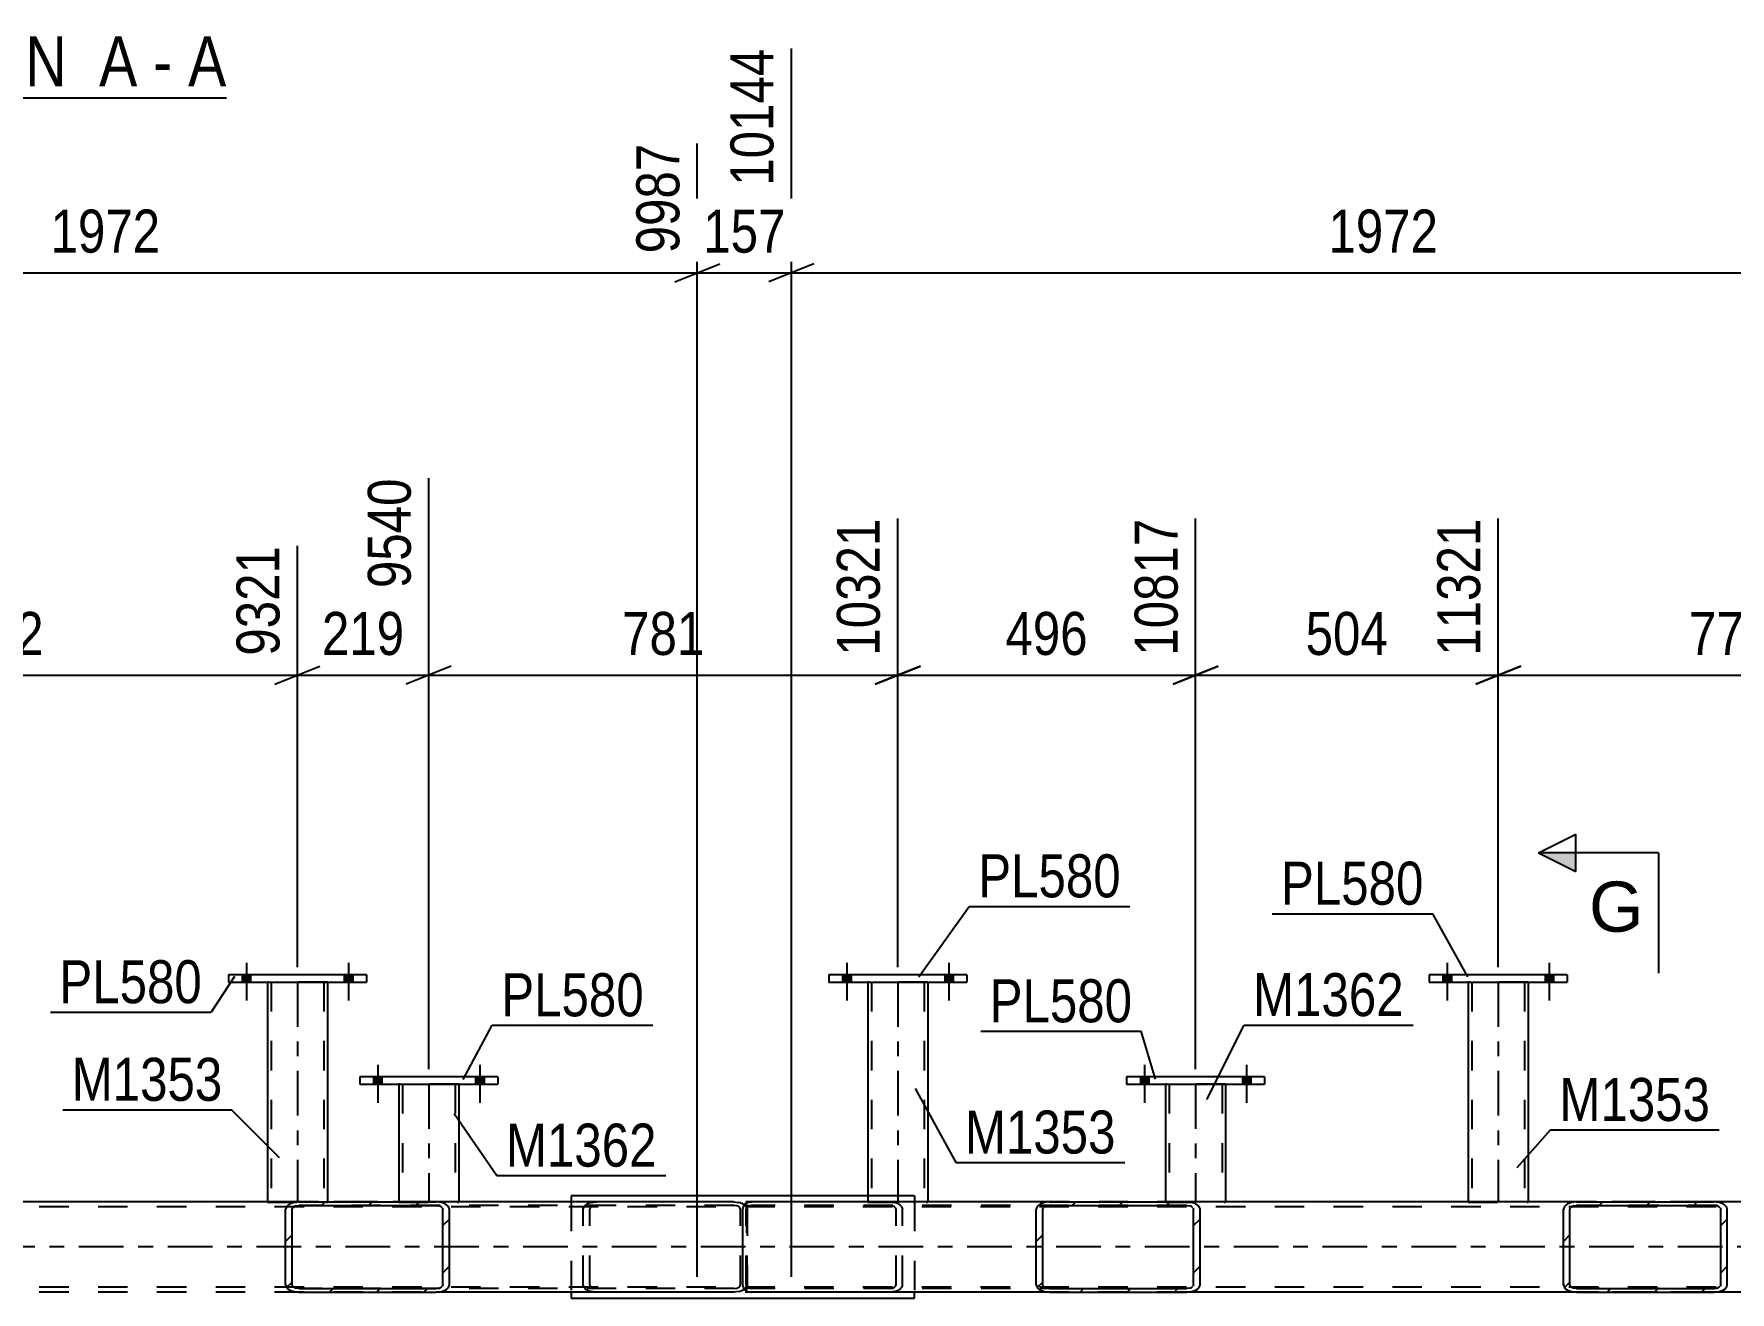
# Model space of a CAD drawing. Header units: millimetres. Extents: x -832 to 357, y -842 to -1.
# Drawn here: x -433.3 to -320.3, y -247.1 to -163.3 of the extents above; entities that cross this region are included whole.
import ezdxf

# ---------------------------------------------------------------- set-up
doc = ezdxf.new("R2010")
doc.units = ezdxf.units.MM
doc.linetypes.add('DXK_LINE_DOT2', pattern=[3.9198, 1.9599, -1.9599])
doc.linetypes.add('DXK_LINE_DOT3', pattern=[5.9187, 2.979, -0.9799, 0.9799, -0.9799])
doc.styles.add('Arial', font='ARIAL.TTF', dxfattribs={"height": 0.2})
doc.styles.add('Arial Narrow', font='ARIALN.TTF', dxfattribs={"height": 0.2})

# ---------------------------------------------------------------- blocks, each defined once
blk = doc.blocks.new('Unknown-570388851-12 - 11607')
at = {"color": 6, "linetype": 'Continuous'}
blk.add_line((-448.14, -167.58), (-420.49, -167.58), dxfattribs=at)
at = {"color": 0, "linetype": 'Continuous'}
for points in [[(-430.03, -166.83), (-430.03, -163.33), (-448.14, -163.33), (-448.14, -166.83)], [(-426.42, -166.83), (-426.42, -163.33), (-428.98, -163.33), (-428.98, -166.83)], [(-424.1, -166.83), (-424.1, -163.33), (-425.37, -163.33), (-425.37, -166.83)], [(-420.49, -166.83), (-420.49, -163.33), (-423.05, -163.33), (-423.05, -166.83)]]:
    blk.add_wipeout(points, dxfattribs=at)
at = {"color": 7, "linetype": 'Continuous', "style": 'Arial Narrow'}
for s, p in [('SECTION ', (-448.14, -166.83)), ('A', (-428.98, -166.83)), ('A', (-423.05, -166.83)), ('-', (-425.37, -166.83))]:
    blk.add_text(s, height=3.34, dxfattribs=at).set_placement(p)
blk = doc.blocks.new('Bolt-570388851-1270 - 1253')
at = {"linetype": 'Continuous'}
for points in [[(-359.04, -232.78), (-359.6, -232.78), (-359.6, -233.26), (-359.04, -233.26)], [(-359.04, -232.78), (-359.6, -232.78), (-359.6, -233.26), (-359.04, -233.26)], [(-352.24, -232.78), (-352.8, -232.78), (-352.8, -233.26), (-352.24, -233.26)], [(-352.24, -232.78), (-352.8, -232.78), (-352.8, -233.26), (-352.24, -233.26)]]:
    blk.add_hatch(color=1, dxfattribs=at).paths.add_polyline_path(points)
at = {"color": 1, "linetype": 'Continuous'}
for p, q in [((-359.6, -232.78), (-359.6, -233.26)), ((-359.6, -232.78), (-359.6, -233.26)), ((-359.32, -231.98), (-359.32, -234.5)), ((-359.32, -231.98), (-359.32, -234.5)), ((-359.04, -232.78), (-359.04, -233.26)), ((-359.04, -232.78), (-359.04, -233.26)), ((-352.8, -232.78), (-352.8, -233.26)), ((-352.8, -232.78), (-352.8, -233.26)), ((-352.52, -231.98), (-352.52, -234.5)), ((-352.52, -231.98), (-352.52, -234.5)), ((-352.24, -232.78), (-352.24, -233.26)), ((-352.24, -232.78), (-352.24, -233.26))]:
    blk.add_line(p, q, dxfattribs=at)
blk = doc.blocks.new('Bolt-570388851-1271 - 1253')
at = {"linetype": 'Continuous'}
for points in [[(-410.13, -232.78), (-410.69, -232.78), (-410.69, -233.26), (-410.13, -233.26)], [(-410.13, -232.78), (-410.69, -232.78), (-410.69, -233.26), (-410.13, -233.26)], [(-403.33, -232.78), (-403.89, -232.78), (-403.89, -233.26), (-403.33, -233.26)], [(-403.33, -232.78), (-403.89, -232.78), (-403.89, -233.26), (-403.33, -233.26)]]:
    blk.add_hatch(color=1, dxfattribs=at).paths.add_polyline_path(points)
at = {"color": 1, "linetype": 'Continuous'}
for p, q in [((-410.69, -232.78), (-410.69, -233.26)), ((-410.69, -232.78), (-410.69, -233.26)), ((-410.41, -231.98), (-410.41, -234.5)), ((-410.41, -231.98), (-410.41, -234.5)), ((-410.13, -232.78), (-410.13, -233.26)), ((-410.13, -232.78), (-410.13, -233.26)), ((-403.89, -232.78), (-403.89, -233.26)), ((-403.89, -232.78), (-403.89, -233.26)), ((-403.61, -231.98), (-403.61, -234.5)), ((-403.61, -231.98), (-403.61, -234.5)), ((-403.33, -232.78), (-403.33, -233.26)), ((-403.33, -232.78), (-403.33, -233.26))]:
    blk.add_line(p, q, dxfattribs=at)
blk = doc.blocks.new('Bolt-570388851-1298 - 1253')
at = {"linetype": 'Continuous'}
for points in [[(-338.88, -225.98), (-339.44, -225.98), (-339.44, -226.46), (-338.88, -226.46)], [(-338.88, -225.98), (-339.44, -225.98), (-339.44, -226.46), (-338.88, -226.46)], [(-332.08, -225.98), (-332.64, -225.98), (-332.64, -226.46), (-332.08, -226.46)], [(-332.08, -225.98), (-332.64, -225.98), (-332.64, -226.46), (-332.08, -226.46)]]:
    blk.add_hatch(color=1, dxfattribs=at).paths.add_polyline_path(points)
at = {"color": 1, "linetype": 'Continuous'}
for p, q in [((-339.44, -225.98), (-339.44, -226.46)), ((-339.44, -225.98), (-339.44, -226.46)), ((-339.16, -225.18), (-339.16, -227.7)), ((-339.16, -225.18), (-339.16, -227.7)), ((-338.88, -225.98), (-338.88, -226.46)), ((-338.88, -225.98), (-338.88, -226.46)), ((-332.64, -225.98), (-332.64, -226.46)), ((-332.64, -225.98), (-332.64, -226.46)), ((-332.36, -225.18), (-332.36, -227.7)), ((-332.36, -225.18), (-332.36, -227.7)), ((-332.08, -225.98), (-332.08, -226.46)), ((-332.08, -225.98), (-332.08, -226.46))]:
    blk.add_line(p, q, dxfattribs=at)
blk = doc.blocks.new('Bolt-570388851-1300 - 1253')
at = {"linetype": 'Continuous'}
for points in [[(-378.88, -225.98), (-379.44, -225.98), (-379.44, -226.46), (-378.88, -226.46)], [(-378.88, -225.98), (-379.44, -225.98), (-379.44, -226.46), (-378.88, -226.46)], [(-372.08, -225.98), (-372.64, -225.98), (-372.64, -226.46), (-372.08, -226.46)], [(-372.08, -225.98), (-372.64, -225.98), (-372.64, -226.46), (-372.08, -226.46)]]:
    blk.add_hatch(color=1, dxfattribs=at).paths.add_polyline_path(points)
at = {"color": 1, "linetype": 'Continuous'}
for p, q in [((-379.44, -225.98), (-379.44, -226.46)), ((-379.44, -225.98), (-379.44, -226.46)), ((-379.16, -225.18), (-379.16, -227.7)), ((-379.16, -225.18), (-379.16, -227.7)), ((-378.88, -225.98), (-378.88, -226.46)), ((-378.88, -225.98), (-378.88, -226.46)), ((-372.64, -225.98), (-372.64, -226.46)), ((-372.64, -225.98), (-372.64, -226.46)), ((-372.36, -225.18), (-372.36, -227.7)), ((-372.36, -225.18), (-372.36, -227.7)), ((-372.08, -225.98), (-372.08, -226.46)), ((-372.08, -225.98), (-372.08, -226.46))]:
    blk.add_line(p, q, dxfattribs=at)
blk = doc.blocks.new('Bolt-570388851-1302 - 1253')
at = {"linetype": 'Continuous'}
for points in [[(-418.88, -225.98), (-419.44, -225.98), (-419.44, -226.46), (-418.88, -226.46)], [(-418.88, -225.98), (-419.44, -225.98), (-419.44, -226.46), (-418.88, -226.46)], [(-412.08, -225.98), (-412.64, -225.98), (-412.64, -226.46), (-412.08, -226.46)], [(-412.08, -225.98), (-412.64, -225.98), (-412.64, -226.46), (-412.08, -226.46)]]:
    blk.add_hatch(color=1, dxfattribs=at).paths.add_polyline_path(points)
at = {"color": 1, "linetype": 'Continuous'}
for p, q in [((-419.44, -225.98), (-419.44, -226.46)), ((-419.44, -225.98), (-419.44, -226.46)), ((-419.16, -225.18), (-419.16, -227.7)), ((-419.16, -225.18), (-419.16, -227.7)), ((-418.88, -225.98), (-418.88, -226.46)), ((-418.88, -225.98), (-418.88, -226.46)), ((-412.64, -225.98), (-412.64, -226.46)), ((-412.64, -225.98), (-412.64, -226.46)), ((-412.36, -225.18), (-412.36, -227.7)), ((-412.36, -225.18), (-412.36, -227.7)), ((-412.08, -225.98), (-412.08, -226.46)), ((-412.08, -225.98), (-412.08, -226.46))]:
    blk.add_line(p, q, dxfattribs=at)
blk = doc.blocks.new('Part-570388851-1350 - 1253')
at = {"color": 7, "linetype": 'DXK_LINE_DOT2'}
for p, q in [((-89.98, -241.42), (-788.59, -241.42)), ((-356.49, -241.1), (-415.68, -241.1)), ((-271.36, -241.1), (-330.54, -241.1)), ((-89.98, -246.78), (-788.59, -246.78)), ((-89.98, -247.1), (-738.06, -247.1)), ((-271.36, -247.1), (-330.54, -247.1))]:
    blk.add_line(p, q, dxfattribs=at)
at = {"color": 2, "linetype": 'Continuous'}
for p, q in [((-415.68, -241.1), (-441.63, -241.1)), ((-330.54, -241.1), (-356.49, -241.1)), ((-330.54, -247.1), (-356.5, -247.1))]:
    blk.add_line(p, q, dxfattribs=at)
at = {"color": 7, "linetype": 'DXK_LINE_DOT3'}
blk.add_line((-89.98, -244.1), (-788.59, -244.1), dxfattribs=at)
blk = doc.blocks.new('Part-570388851-1502 - 1253')
at = {"color": 2, "linetype": 'Continuous'}
for p, q in [((-360.52, -232.78), (-360.52, -233.26)), ((-351.32, -232.78), (-360.52, -232.78)), ((-351.32, -232.78), (-351.32, -233.26)), ((-360.52, -233.26), (-351.32, -233.26))]:
    blk.add_line(p, q, dxfattribs=at)
blk = doc.blocks.new('Part-570388851-1507 - 1253')
at = {"color": 2, "linetype": 'Continuous'}
for p, q in [((-409.01, -233.26), (-409.01, -241.1)), ((-405.01, -233.26), (-405.01, -241.1))]:
    blk.add_line(p, q, dxfattribs=at)
at = {"color": 7, "linetype": 'DXK_LINE_DOT2'}
for p, q in [((-405.01, -233.26), (-409.01, -233.26)), ((-408.77, -233.26), (-408.77, -241.11)), ((-405.25, -233.26), (-405.25, -241.11)), ((-409.01, -241.1), (-409.01, -241.11)), ((-409.01, -241.11), (-405.01, -241.11)), ((-405.01, -241.11), (-405.01, -241.1)), ((-405.01, -241.1), (-405.01, -241.11))]:
    blk.add_line(p, q, dxfattribs=at)
at = {"color": 7, "linetype": 'DXK_LINE_DOT3'}
blk.add_line((-407.01, -233.26), (-407.01, -241.11), dxfattribs=at)
blk = doc.blocks.new('Part-570388851-1512 - 1253')
at = {"color": 2, "linetype": 'Continuous'}
for p, q in [((-411.61, -232.78), (-411.61, -233.26)), ((-402.41, -232.78), (-411.61, -232.78)), ((-402.41, -232.78), (-402.41, -233.26)), ((-411.61, -233.26), (-402.41, -233.26))]:
    blk.add_line(p, q, dxfattribs=at)
blk = doc.blocks.new('Part-570388851-1655 - 1253')
at = {"color": 2, "linetype": 'Continuous'}
for p, q in [((-420.36, -225.98), (-420.36, -226.46)), ((-411.16, -225.98), (-420.36, -225.98)), ((-411.16, -225.98), (-411.16, -226.46)), ((-420.36, -226.46), (-411.16, -226.46))]:
    blk.add_line(p, q, dxfattribs=at)
blk = doc.blocks.new('Part-570388851-1621 - 1253')
at = {"color": 2, "linetype": 'Continuous'}
for p, q in [((-357.92, -233.26), (-357.92, -241.1)), ((-353.92, -233.26), (-353.92, -241.1))]:
    blk.add_line(p, q, dxfattribs=at)
at = {"color": 7, "linetype": 'DXK_LINE_DOT2'}
for p, q in [((-353.92, -233.26), (-357.92, -233.26)), ((-357.68, -233.26), (-357.68, -241.11)), ((-354.16, -233.26), (-354.16, -241.11)), ((-357.92, -241.1), (-357.92, -241.11)), ((-357.92, -241.11), (-353.92, -241.11)), ((-353.92, -241.11), (-353.92, -241.1)), ((-353.92, -241.1), (-353.92, -241.11))]:
    blk.add_line(p, q, dxfattribs=at)
at = {"color": 7, "linetype": 'DXK_LINE_DOT3'}
blk.add_line((-355.92, -233.26), (-355.92, -241.11), dxfattribs=at)
blk = doc.blocks.new('Part-570388851-1650 - 1253')
at = {"color": 2, "linetype": 'Continuous'}
for p, q in [((-417.76, -226.46), (-417.76, -241.1)), ((-413.76, -226.46), (-413.76, -241.1))]:
    blk.add_line(p, q, dxfattribs=at)
at = {"color": 7, "linetype": 'DXK_LINE_DOT2'}
for p, q in [((-413.76, -226.46), (-417.76, -226.46)), ((-417.52, -226.46), (-417.52, -241.11)), ((-414, -226.46), (-414, -241.11)), ((-417.76, -241.1), (-417.76, -241.11)), ((-417.76, -241.11), (-413.76, -241.11)), ((-413.76, -241.11), (-413.76, -241.1)), ((-413.76, -241.1), (-413.76, -241.11))]:
    blk.add_line(p, q, dxfattribs=at)
at = {"color": 7, "linetype": 'DXK_LINE_DOT3'}
blk.add_line((-415.76, -226.46), (-415.76, -241.11), dxfattribs=at)
blk = doc.blocks.new('Part-570388851-1670 - 1253')
at = {"color": 2, "linetype": 'Continuous'}
for p, q in [((-377.76, -226.46), (-377.76, -240.7)), ((-373.76, -226.46), (-373.76, -241.1))]:
    blk.add_line(p, q, dxfattribs=at)
at = {"color": 7, "linetype": 'DXK_LINE_DOT2'}
for p, q in [((-373.76, -226.46), (-377.76, -226.46)), ((-377.52, -226.46), (-377.52, -241.11)), ((-374, -226.46), (-374, -241.11)), ((-377.76, -240.7), (-377.76, -241.11)), ((-377.76, -241.11), (-373.76, -241.11)), ((-373.76, -241.11), (-373.76, -241.1)), ((-373.76, -241.1), (-373.76, -241.11))]:
    blk.add_line(p, q, dxfattribs=at)
at = {"color": 7, "linetype": 'DXK_LINE_DOT3'}
blk.add_line((-375.76, -226.46), (-375.76, -241.11), dxfattribs=at)
blk = doc.blocks.new('Part-570388851-1675 - 1253')
at = {"color": 2, "linetype": 'Continuous'}
for p, q in [((-380.36, -225.98), (-380.36, -226.46)), ((-371.16, -225.98), (-380.36, -225.98)), ((-371.16, -225.98), (-371.16, -226.46)), ((-380.36, -226.46), (-371.16, -226.46))]:
    blk.add_line(p, q, dxfattribs=at)
blk = doc.blocks.new('Part-570388851-1736 - 1253')
at = {"color": 2, "linetype": 'Continuous'}
for p, q in [((-337.76, -226.46), (-337.76, -241.1)), ((-333.76, -226.46), (-333.76, -241.1))]:
    blk.add_line(p, q, dxfattribs=at)
at = {"color": 7, "linetype": 'DXK_LINE_DOT2'}
for p, q in [((-333.76, -226.46), (-337.76, -226.46)), ((-337.52, -226.46), (-337.52, -241.11)), ((-334, -226.46), (-334, -241.11)), ((-337.76, -241.1), (-337.76, -241.11)), ((-337.76, -241.11), (-333.76, -241.11)), ((-333.76, -241.11), (-333.76, -241.1)), ((-333.76, -241.1), (-333.76, -241.11))]:
    blk.add_line(p, q, dxfattribs=at)
at = {"color": 7, "linetype": 'DXK_LINE_DOT3'}
blk.add_line((-335.76, -226.46), (-335.76, -241.11), dxfattribs=at)
blk = doc.blocks.new('Part-570388851-1741 - 1253')
at = {"color": 2, "linetype": 'Continuous'}
for p, q in [((-340.36, -225.98), (-340.36, -226.46)), ((-331.16, -225.98), (-340.36, -225.98)), ((-331.16, -225.98), (-331.16, -226.46)), ((-340.36, -226.46), (-331.16, -226.46))]:
    blk.add_line(p, q, dxfattribs=at)
blk = doc.blocks.new('Part-570388851-1904 - 1253')
at = {"linetype": 'Continuous'}
h = blk.add_hatch(dxfattribs=at)
h.set_pattern_fill('', scale=0.7, style=0, pattern_type=0)
h.set_pattern_definition([(45, (-366.4706, -246.8068), (-1.57154, 1.57154), [])])
h.paths.add_polyline_path([(-366.54, -246.62), (-366.47, -246.81), (-366.28, -246.96), (-366, -247.07), (-365.66, -247.1), (-356.5, -247.1), (-356.16, -247.07), (-355.88, -246.96), (-355.69, -246.81), (-355.62, -246.62), (-355.62, -241.58), (-355.69, -241.4), (-355.88, -241.24), (-356.16, -241.14), (-356.5, -241.1), (-365.66, -241.1), (-366, -241.14), (-366.28, -241.24), (-366.47, -241.4), (-366.54, -241.58)])
h.paths.add_polyline_path([(-366.07, -241.49), (-365.97, -241.41), (-365.83, -241.36), (-365.66, -241.34), (-356.5, -241.34), (-356.33, -241.36), (-356.19, -241.41), (-356.09, -241.49), (-356.06, -241.58), (-356.06, -246.62), (-356.09, -246.71), (-356.19, -246.79), (-356.33, -246.84), (-356.5, -246.86), (-365.66, -246.86), (-365.83, -246.84), (-365.97, -246.79), (-366.07, -246.71), (-366.1, -246.62), (-366.1, -241.58)])
at = {"color": 2, "linetype": 'Continuous'}
for p, q in [((-386.08, -241.58), (-386.05, -241.4)), ((-386.08, -246.62), (-386.08, -241.58)), ((-386.05, -241.4), (-385.96, -241.24)), ((-385.96, -241.24), (-385.82, -241.14)), ((-385.82, -241.14), (-385.49, -241.1)), ((-365.66, -241.1), (-385.49, -241.1)), ((-366.47, -241.4), (-366.54, -241.58)), ((-366.54, -246.62), (-366.54, -241.58)), ((-366.1, -241.58), (-366.07, -241.49)), ((-366.1, -246.62), (-366.1, -241.58)), ((-365.66, -241.1), (-366, -241.14)), ((-365.83, -241.36), (-365.66, -241.34)), ((-365.66, -241.1), (-356.5, -241.1)), ((-365.66, -241.34), (-356.5, -241.34)), ((-356.16, -241.14), (-356.5, -241.1)), ((-356.5, -241.34), (-356.33, -241.36)), ((-356.09, -241.49), (-356.06, -241.58)), ((-356.06, -246.62), (-356.06, -241.58)), ((-355.62, -241.58), (-355.69, -241.4)), ((-355.62, -246.62), (-355.62, -241.58)), ((-386.05, -246.81), (-386.08, -246.62)), ((-385.96, -246.96), (-386.05, -246.81)), ((-385.82, -247.07), (-385.96, -246.96)), ((-385.82, -247.07), (-385.49, -247.1)), ((-365.66, -247.1), (-385.49, -247.1)), ((-366.54, -246.62), (-366.47, -246.81)), ((-366.07, -246.71), (-366.1, -246.62)), ((-366, -247.07), (-365.66, -247.1)), ((-365.66, -246.86), (-365.83, -246.84)), ((-365.66, -246.86), (-356.5, -246.86)), ((-365.66, -247.1), (-356.5, -247.1)), ((-356.33, -246.84), (-356.5, -246.86)), ((-356.5, -247.1), (-356.16, -247.07)), ((-356.06, -246.62), (-356.09, -246.71)), ((-355.69, -246.81), (-355.62, -246.62))]:
    blk.add_line(p, q, dxfattribs=at)
at = {"color": 7, "linetype": 'DXK_LINE_DOT2'}
for p, q in [((-385.85, -241.49), (-385.87, -241.58)), ((-385.87, -246.62), (-385.87, -241.58)), ((-385.79, -241.41), (-385.85, -241.49)), ((-385.82, -247.07), (-385.82, -241.14)), ((-385.65, -241.36), (-385.79, -241.41)), ((-385.79, -241.41), (-385.79, -246.79)), ((-385.49, -241.34), (-385.65, -241.36)), ((-356.5, -241.34), (-385.49, -241.34)), ((-376.32, -241.1), (-375.98, -241.14)), ((-376.15, -241.36), (-376.32, -241.34)), ((-375.88, -241.58), (-375.91, -241.49)), ((-375.88, -246.62), (-375.88, -241.58)), ((-375.51, -241.4), (-375.44, -241.58)), ((-375.44, -246.62), (-375.44, -241.58)), ((-356.5, -241.1), (-365.66, -241.1)), ((-385.87, -246.62), (-385.85, -246.71)), ((-385.85, -246.71), (-385.79, -246.79)), ((-385.79, -246.79), (-385.65, -246.84)), ((-385.65, -246.84), (-385.49, -246.86)), ((-356.5, -246.86), (-385.49, -246.86)), ((-376.32, -246.86), (-376.15, -246.84)), ((-375.98, -247.07), (-376.32, -247.1)), ((-375.91, -246.71), (-375.88, -246.62)), ((-375.44, -246.62), (-375.51, -246.81)), ((-356.5, -247.1), (-365.66, -247.1))]:
    blk.add_line(p, q, dxfattribs=at)
for centre, radius, start, end in [((-376.22, -241.76), 0.408, 41.9269, 80.4778), ((-376.12, -241.95), 0.817, 41.9269, 80.4778), ((-376.22, -246.44), 0.408, 279.5223, 318.0732), ((-376.12, -246.26), 0.817, 279.5223, 318.0732)]:
    blk.add_arc(centre, radius, start, end, dxfattribs=at)
at = {"color": 2, "linetype": 'Continuous'}
for centre, radius, start, end in [((-365.86, -241.95), 0.817, 99.5223, 138.0732), ((-365.76, -241.76), 0.408, 99.5223, 138.0732), ((-356.4, -241.76), 0.408, 41.9269, 80.4778), ((-356.3, -241.95), 0.817, 41.9269, 80.4778), ((-365.86, -246.26), 0.817, 221.9269, 260.4778), ((-365.76, -246.44), 0.408, 221.9269, 260.4778), ((-356.4, -246.44), 0.408, 279.5223, 318.0732), ((-356.3, -246.26), 0.817, 279.5223, 318.0732)]:
    blk.add_arc(centre, radius, start, end, dxfattribs=at)
blk = doc.blocks.new('Part-570388851-1916 - 1253')
at = {"color": 2, "linetype": 'Continuous'}
for p, q in [((-397.53, -240.7), (-397.53, -241.1)), ((-374.64, -240.7), (-397.53, -240.7)), ((-374.64, -240.7), (-374.64, -241.1)), ((-397.53, -247.1), (-397.53, -247.5)), ((-374.64, -247.5), (-374.64, -247.1)), ((-397.53, -247.5), (-374.64, -247.5))]:
    blk.add_line(p, q, dxfattribs=at)
at = {"color": 7, "linetype": 'DXK_LINE_DOT2'}
for p, q in [((-397.53, -241.1), (-397.53, -247.1)), ((-374.64, -241.1), (-374.64, -247.1))]:
    blk.add_line(p, q, dxfattribs=at)
blk = doc.blocks.new('Part-570388851-2077 - 1253')
at = {"linetype": 'Continuous'}
h = blk.add_hatch(dxfattribs=at)
h.set_pattern_fill('', scale=0.7, style=0, pattern_type=0)
h.set_pattern_definition([(45, (-331.3465, -246.8067), (-1.57154, 1.57154), [])])
h.paths.add_polyline_path([(-331.41, -246.62), (-331.35, -246.81), (-331.16, -246.96), (-330.87, -247.07), (-330.54, -247.1), (-321.37, -247.1), (-321.04, -247.07), (-320.75, -246.96), (-320.56, -246.81), (-320.5, -246.62), (-320.5, -241.58), (-320.56, -241.4), (-320.75, -241.24), (-321.04, -241.14), (-321.37, -241.1), (-330.54, -241.1), (-330.87, -241.14), (-331.16, -241.24), (-331.35, -241.4), (-331.41, -241.58)])
h.paths.add_polyline_path([(-330.94, -241.49), (-330.85, -241.41), (-330.71, -241.36), (-330.54, -241.34), (-321.37, -241.34), (-321.2, -241.36), (-321.06, -241.41), (-320.97, -241.49), (-320.93, -241.58), (-320.93, -246.62), (-320.97, -246.71), (-321.06, -246.79), (-321.2, -246.84), (-321.37, -246.86), (-330.54, -246.86), (-330.71, -246.84), (-330.85, -246.79), (-330.94, -246.71), (-330.98, -246.62), (-330.98, -241.58)])
at = {"color": 2, "linetype": 'Continuous'}
for p, q in [((-331.35, -241.4), (-331.41, -241.58)), ((-331.41, -246.62), (-331.41, -241.58)), ((-330.98, -241.58), (-330.94, -241.49)), ((-330.98, -246.62), (-330.98, -241.58)), ((-330.54, -241.1), (-330.87, -241.14)), ((-330.71, -241.36), (-330.54, -241.34)), ((-330.54, -241.1), (-321.37, -241.1)), ((-330.54, -241.34), (-321.37, -241.34)), ((-301.55, -241.1), (-321.37, -241.1)), ((-321.04, -241.14), (-321.37, -241.1)), ((-321.37, -241.34), (-321.2, -241.36)), ((-320.97, -241.49), (-320.93, -241.58)), ((-320.93, -246.62), (-320.93, -241.58)), ((-320.5, -241.58), (-320.56, -241.4)), ((-320.5, -246.62), (-320.5, -241.58)), ((-301.55, -241.1), (-301.22, -241.14)), ((-331.41, -246.62), (-331.35, -246.81)), ((-330.94, -246.71), (-330.98, -246.62)), ((-330.87, -247.07), (-330.54, -247.1)), ((-330.54, -246.86), (-330.71, -246.84)), ((-330.54, -246.86), (-321.37, -246.86)), ((-330.54, -247.1), (-321.37, -247.1)), ((-321.2, -246.84), (-321.37, -246.86)), ((-321.37, -247.1), (-321.04, -247.07)), ((-301.55, -247.1), (-321.37, -247.1)), ((-320.93, -246.62), (-320.97, -246.71)), ((-320.56, -246.81), (-320.5, -246.62)), ((-301.22, -247.07), (-301.55, -247.1))]:
    blk.add_line(p, q, dxfattribs=at)
at = {"color": 7, "linetype": 'DXK_LINE_DOT2'}
for p, q in [((-321.37, -241.1), (-330.54, -241.1)), ((-301.55, -241.34), (-330.54, -241.34)), ((-311.59, -241.58), (-311.53, -241.4)), ((-311.59, -246.62), (-311.59, -241.58)), ((-311.12, -241.49), (-311.16, -241.58)), ((-311.16, -246.62), (-311.16, -241.58)), ((-311.05, -241.14), (-310.72, -241.1)), ((-310.72, -241.34), (-310.89, -241.36)), ((-301.38, -241.36), (-301.55, -241.34)), ((-301.11, -241.58), (-301.15, -241.49)), ((-301.11, -246.62), (-301.11, -241.58)), ((-300.74, -241.4), (-300.68, -241.58)), ((-300.68, -246.62), (-300.68, -241.58)), ((-301.55, -246.86), (-330.54, -246.86)), ((-330.54, -247.1), (-321.37, -247.1)), ((-311.53, -246.81), (-311.59, -246.62)), ((-311.16, -246.62), (-311.12, -246.71)), ((-310.72, -247.1), (-311.05, -247.07)), ((-310.89, -246.84), (-310.72, -246.86)), ((-301.55, -246.86), (-301.38, -246.84)), ((-301.15, -246.71), (-301.11, -246.62)), ((-300.68, -246.62), (-300.74, -246.81))]:
    blk.add_line(p, q, dxfattribs=at)
at = {"color": 2, "linetype": 'Continuous'}
for centre, radius, start, end in [((-330.74, -241.95), 0.817, 99.5223, 138.0732), ((-330.64, -241.76), 0.408, 99.5223, 138.0732), ((-321.27, -241.76), 0.408, 41.9269, 80.4778), ((-321.17, -241.95), 0.817, 41.9269, 80.4778), ((-301.35, -241.95), 0.817, 52.5176, 80.4778), ((-330.74, -246.26), 0.817, 221.9269, 260.4778), ((-330.64, -246.44), 0.408, 221.9269, 260.4778), ((-321.27, -246.44), 0.408, 279.5223, 318.0732), ((-321.17, -246.26), 0.817, 279.5223, 318.0732), ((-301.35, -246.26), 0.817, 279.5223, 307.4772)]:
    blk.add_arc(centre, radius, start, end, dxfattribs=at)
at = {"color": 7, "linetype": 'DXK_LINE_DOT2'}
for centre, radius, start, end in [((-310.92, -241.95), 0.817, 99.5223, 138.0732), ((-310.82, -241.76), 0.408, 99.5223, 138.0732), ((-301.45, -241.76), 0.408, 41.9269, 80.4778), ((-301.35, -241.95), 0.817, 41.9269, 52.5176), ((-310.92, -246.26), 0.817, 221.9269, 260.4778), ((-310.82, -246.44), 0.408, 221.9269, 260.4778), ((-301.45, -246.44), 0.408, 279.5223, 318.0732), ((-301.35, -246.26), 0.817, 307.4772, 318.0732)]:
    blk.add_arc(centre, radius, start, end, dxfattribs=at)
blk = doc.blocks.new('Part-570388851-2079 - 1253')
at = {"linetype": 'Continuous'}
h = blk.add_hatch(dxfattribs=at)
h.set_pattern_fill('', scale=0.7, style=0, pattern_type=0)
h.set_pattern_definition([(45, (-416.4808, -246.8068), (-1.57154, 1.57154), [])])
h.paths.add_polyline_path([(-416.55, -246.62), (-416.48, -246.81), (-416.29, -246.96), (-416.01, -247.07), (-415.67, -247.1), (-406.51, -247.1), (-406.17, -247.07), (-405.89, -246.96), (-405.7, -246.81), (-405.63, -246.62), (-405.63, -241.58), (-405.7, -241.4), (-405.89, -241.24), (-406.17, -241.14), (-406.51, -241.1), (-415.67, -241.1), (-416.01, -241.14), (-416.29, -241.24), (-416.48, -241.4), (-416.55, -241.58)])
h.paths.add_polyline_path([(-416.08, -241.49), (-415.98, -241.41), (-415.84, -241.36), (-415.67, -241.34), (-406.51, -241.34), (-406.34, -241.36), (-406.2, -241.41), (-406.1, -241.49), (-406.07, -241.58), (-406.07, -246.62), (-406.1, -246.71), (-406.2, -246.79), (-406.34, -246.84), (-406.51, -246.86), (-415.67, -246.86), (-415.84, -246.84), (-415.98, -246.79), (-416.08, -246.71), (-416.11, -246.62), (-416.11, -241.58)])
at = {"color": 2, "linetype": 'Continuous'}
for p, q in [((-416.48, -241.4), (-416.55, -241.58)), ((-416.55, -246.62), (-416.55, -241.58)), ((-416.11, -241.58), (-416.08, -241.49)), ((-416.11, -246.62), (-416.11, -241.58)), ((-415.67, -241.1), (-416.01, -241.14)), ((-415.84, -241.36), (-415.67, -241.34)), ((-415.67, -241.1), (-406.51, -241.1)), ((-415.67, -241.34), (-406.51, -241.34)), ((-386.68, -241.1), (-406.51, -241.1)), ((-406.17, -241.14), (-406.51, -241.1)), ((-406.51, -241.34), (-406.34, -241.36)), ((-406.1, -241.49), (-406.07, -241.58)), ((-406.07, -246.62), (-406.07, -241.58)), ((-405.63, -241.58), (-405.7, -241.4)), ((-405.63, -246.62), (-405.63, -241.58)), ((-386.68, -241.1), (-386.35, -241.14)), ((-416.55, -246.62), (-416.48, -246.81)), ((-416.08, -246.71), (-416.11, -246.62)), ((-416.01, -247.07), (-415.67, -247.1)), ((-415.67, -246.86), (-415.84, -246.84)), ((-415.67, -246.86), (-406.51, -246.86)), ((-415.67, -247.1), (-406.51, -247.1)), ((-406.34, -246.84), (-406.51, -246.86)), ((-406.51, -247.1), (-406.17, -247.07)), ((-386.68, -247.1), (-406.51, -247.1)), ((-406.07, -246.62), (-406.1, -246.71)), ((-405.7, -246.81), (-405.63, -246.62)), ((-386.35, -247.07), (-386.68, -247.1))]:
    blk.add_line(p, q, dxfattribs=at)
at = {"color": 7, "linetype": 'DXK_LINE_DOT2'}
for p, q in [((-406.51, -241.1), (-415.67, -241.1)), ((-386.68, -241.34), (-415.67, -241.34)), ((-396.73, -241.58), (-396.66, -241.4)), ((-396.73, -246.62), (-396.73, -241.58)), ((-396.26, -241.49), (-396.29, -241.58)), ((-396.29, -246.62), (-396.29, -241.58)), ((-396.19, -241.14), (-395.85, -241.1)), ((-395.85, -241.34), (-396.02, -241.36)), ((-386.52, -241.36), (-386.68, -241.34)), ((-386.25, -241.58), (-386.28, -241.49)), ((-386.25, -246.62), (-386.25, -241.58)), ((-385.88, -241.4), (-385.81, -241.58)), ((-385.81, -246.62), (-385.81, -241.58)), ((-386.68, -246.86), (-415.67, -246.86)), ((-415.67, -247.1), (-406.51, -247.1)), ((-396.66, -246.81), (-396.73, -246.62)), ((-396.29, -246.62), (-396.26, -246.71)), ((-395.85, -247.1), (-396.19, -247.07)), ((-396.02, -246.84), (-395.85, -246.86)), ((-386.68, -246.86), (-386.52, -246.84)), ((-386.28, -246.71), (-386.25, -246.62)), ((-385.81, -246.62), (-385.88, -246.81))]:
    blk.add_line(p, q, dxfattribs=at)
at = {"color": 2, "linetype": 'Continuous'}
for centre, radius, start, end in [((-415.87, -241.95), 0.817, 99.5223, 138.0732), ((-415.77, -241.76), 0.408, 99.5223, 138.0732), ((-406.41, -241.76), 0.408, 41.9269, 80.4778), ((-406.31, -241.95), 0.817, 41.9269, 80.4778), ((-386.49, -241.95), 0.817, 52.5176, 80.4778), ((-415.87, -246.26), 0.817, 221.9269, 260.4778), ((-415.77, -246.44), 0.408, 221.9269, 260.4778), ((-406.41, -246.44), 0.408, 279.5223, 318.0732), ((-406.31, -246.26), 0.817, 279.5223, 318.0732), ((-386.49, -246.26), 0.817, 279.5223, 307.4772)]:
    blk.add_arc(centre, radius, start, end, dxfattribs=at)
at = {"color": 7, "linetype": 'DXK_LINE_DOT2'}
for centre, radius, start, end in [((-396.05, -241.95), 0.817, 99.5223, 138.0732), ((-395.95, -241.76), 0.408, 99.5223, 138.0732), ((-386.58, -241.76), 0.408, 41.9269, 80.4778), ((-386.49, -241.95), 0.817, 41.9269, 52.5176), ((-396.05, -246.26), 0.817, 221.9269, 260.4778), ((-395.95, -246.44), 0.408, 221.9269, 260.4778), ((-386.58, -246.44), 0.408, 279.5223, 318.0732), ((-386.49, -246.26), 0.817, 307.4772, 318.0732)]:
    blk.add_arc(centre, radius, start, end, dxfattribs=at)
blk = doc.blocks.new('StraightDimension-570388851-15644 - 1253')
at = {"color": 7, "linetype": 'Continuous'}
for p, q in [((-407.01, -232.26), (-407.01, -192.92)), ((-415.76, -225.46), (-415.76, -197.42)), ((-417.26, -206.63), (-414.26, -205.43)), ((-405.51, -205.43), (-408.51, -206.63)), ((-415.76, -206.03), (-407.01, -206.03))]:
    blk.add_line(p, q, dxfattribs=at)
at = {"color": 0}
blk.add_wipeout([(-408.04, -205.28), (-408.04, -201.08), (-414.73, -201.08), (-414.73, -205.28)], dxfattribs=at)
at = {"color": 3, "style": 'Arial Narrow'}
blk.add_text('219', height=2.863, dxfattribs=at).set_placement((-414.13, -204.68))
at = {"color": 0, "linetype": 'Continuous'}
blk.add_wipeout([(-407.61, -192.32), (-411.81, -192.32), (-411.81, -200.83), (-407.61, -200.83)], dxfattribs=at)
at = {"color": 3, "linetype": 'Continuous', "style": 'Arial Narrow'}
blk.add_text('9540', height=2.863, rotation=90.0002, dxfattribs=at).set_placement((-408.21, -200.23))
blk = doc.blocks.new('StraightDimension-570388851-15643 - 1253')
at = {"color": 7, "linetype": 'Continuous'}
for p, q in [((-407.01, -232.26), (-407.01, -192.92)), ((-375.76, -225.46), (-375.76, -195.59)), ((-405.51, -205.43), (-408.51, -206.63)), ((-377.26, -206.63), (-374.26, -205.43)), ((-407.01, -206.03), (-375.76, -206.03))]:
    blk.add_line(p, q, dxfattribs=at)
at = {"color": 0}
blk.add_wipeout([(-388.04, -205.28), (-388.04, -201.08), (-394.73, -201.08), (-394.73, -205.28)], dxfattribs=at)
at = {"color": 3, "style": 'Arial Narrow'}
blk.add_text('781', height=2.863, dxfattribs=at).set_placement((-394.13, -204.68))
at = {"color": 0, "linetype": 'Continuous'}
blk.add_wipeout([(-376.36, -194.99), (-380.56, -194.99), (-380.56, -205.33), (-376.36, -205.33)], dxfattribs=at)
at = {"color": 3, "linetype": 'Continuous', "style": 'Arial Narrow'}
blk.add_text('10321', height=2.863, rotation=90.0002, dxfattribs=at).set_placement((-376.96, -204.73))
blk = doc.blocks.new('StraightDimension-570388851-2574 - 1253')
at = {"color": 7, "linetype": 'Continuous'}
for p, q in [((-382.85, -246.1), (-382.85, -164.3)), ((-303.98, -246.1), (-303.98, -168.8)), ((-381.35, -178.64), (-384.35, -179.84)), ((-382.85, -179.24), (-303.98, -179.24)), ((-305.48, -179.84), (-302.48, -178.64))]:
    blk.add_line(p, q, dxfattribs=at)
at = {"color": 0}
blk.add_wipeout([(-339.16, -178.49), (-339.16, -174.29), (-347.67, -174.29), (-347.67, -178.49)], dxfattribs=at)
at = {"color": 3, "style": 'Arial Narrow'}
blk.add_text('1972', height=2.863, dxfattribs=at).set_placement((-347.07, -177.89))
at = {"color": 0, "linetype": 'Continuous'}
blk.add_wipeout([(-304.58, -168.2), (-308.78, -168.2), (-308.78, -178.54), (-304.58, -178.54)], dxfattribs=at)
at = {"color": 3, "linetype": 'Continuous', "style": 'Arial Narrow'}
blk.add_text('12115', height=2.863, rotation=90.0002, dxfattribs=at).set_placement((-305.18, -177.94))
blk = doc.blocks.new('StraightDimension-570388851-15640 - 1253')
at = {"color": 7, "linetype": 'Continuous'}
for p, q in [((-335.76, -225.46), (-335.76, -195.59)), ((-304.84, -232.26), (-304.84, -195.59)), ((-334.26, -205.43), (-337.26, -206.63)), ((-306.34, -206.63), (-303.34, -205.43)), ((-335.76, -206.03), (-304.84, -206.03))]:
    blk.add_line(p, q, dxfattribs=at)
at = {"color": 0}
blk.add_wipeout([(-316.96, -205.28), (-316.96, -201.08), (-323.65, -201.08), (-323.65, -205.28)], dxfattribs=at)
at = {"color": 3, "style": 'Arial Narrow'}
blk.add_text('773', height=2.863, dxfattribs=at).set_placement((-323.05, -204.68))
at = {"color": 0, "linetype": 'Continuous'}
blk.add_wipeout([(-305.44, -194.99), (-309.64, -194.99), (-309.64, -205.33), (-305.44, -205.33)], dxfattribs=at)
at = {"color": 3, "linetype": 'Continuous', "style": 'Arial Narrow'}
blk.add_text('12094', height=2.863, rotation=90.0002, dxfattribs=at).set_placement((-306.04, -204.73))
blk = doc.blocks.new('StraightDimension-570388851-2528 - 1253')
at = {"color": 7, "linetype": 'Continuous'}
for p, q in [((-467.98, -246.1), (-467.98, -166.13)), ((-389.12, -246.1), (-389.12, -170.63)), ((-466.48, -178.64), (-469.48, -179.84)), ((-467.98, -179.24), (-389.12, -179.24)), ((-390.62, -179.84), (-387.62, -178.64))]:
    blk.add_line(p, q, dxfattribs=at)
at = {"color": 0}
blk.add_wipeout([(-424.29, -178.49), (-424.29, -174.29), (-432.81, -174.29), (-432.81, -178.49)], dxfattribs=at)
at = {"color": 3, "style": 'Arial Narrow'}
blk.add_text('1972', height=2.863, dxfattribs=at).set_placement((-432.21, -177.89))
at = {"color": 0, "linetype": 'Continuous'}
blk.add_wipeout([(-389.72, -170.03), (-393.92, -170.03), (-393.92, -178.54), (-389.72, -178.54)], dxfattribs=at)
at = {"color": 3, "linetype": 'Continuous', "style": 'Arial Narrow'}
blk.add_text('9987', height=2.863, rotation=90.0002, dxfattribs=at).set_placement((-390.32, -177.94))
blk = doc.blocks.new('StraightDimension-570388851-2551 - 1253')
at = {"color": 7, "linetype": 'Continuous'}
for p, q in [((-382.85, -246.1), (-382.85, -164.3)), ((-389.12, -246.1), (-389.12, -170.63)), ((-390.62, -179.84), (-387.62, -178.64)), ((-389.12, -179.24), (-382.85, -179.24)), ((-381.35, -178.64), (-384.35, -179.84))]:
    blk.add_line(p, q, dxfattribs=at)
at = {"color": 0}
blk.add_wipeout([(-382.64, -178.49), (-382.64, -174.29), (-389.32, -174.29), (-389.32, -178.49)], dxfattribs=at)
at = {"color": 3, "style": 'Arial Narrow'}
blk.add_text('157', height=2.863, dxfattribs=at).set_placement((-388.72, -177.89))
at = {"color": 0, "linetype": 'Continuous'}
blk.add_wipeout([(-383.45, -163.7), (-387.65, -163.7), (-387.65, -174.04), (-383.45, -174.04)], dxfattribs=at)
at = {"color": 3, "linetype": 'Continuous', "style": 'Arial Narrow'}
blk.add_text('10144', height=2.863, rotation=90.0002, dxfattribs=at).set_placement((-384.05, -173.44))
blk = doc.blocks.new('StraightDimension-570388851-15641 - 1253')
at = {"color": 7, "linetype": 'Continuous'}
for p, q in [((-355.92, -232.26), (-355.92, -195.59)), ((-335.76, -225.46), (-335.76, -195.59)), ((-354.42, -205.43), (-357.42, -206.63)), ((-337.26, -206.63), (-334.26, -205.43)), ((-355.92, -206.03), (-335.76, -206.03))]:
    blk.add_line(p, q, dxfattribs=at)
at = {"color": 0}
blk.add_wipeout([(-342.5, -205.28), (-342.5, -201.08), (-349.19, -201.08), (-349.19, -205.28)], dxfattribs=at)
at = {"color": 3, "style": 'Arial Narrow'}
blk.add_text('504', height=2.863, dxfattribs=at).set_placement((-348.59, -204.68))
at = {"color": 0, "linetype": 'Continuous'}
blk.add_wipeout([(-336.36, -194.99), (-340.56, -194.99), (-340.56, -205.33), (-336.36, -205.33)], dxfattribs=at)
at = {"color": 3, "linetype": 'Continuous', "style": 'Arial Narrow'}
blk.add_text('11321', height=2.863, rotation=90.0002, dxfattribs=at).set_placement((-336.96, -204.73))
blk = doc.blocks.new('StraightDimension-570388851-15642 - 1253')
at = {"color": 7, "linetype": 'Continuous'}
for p, q in [((-375.76, -225.46), (-375.76, -195.59)), ((-355.92, -232.26), (-355.92, -195.59)), ((-374.26, -205.43), (-377.26, -206.63)), ((-357.42, -206.63), (-354.42, -205.43)), ((-375.76, -206.03), (-355.92, -206.03))]:
    blk.add_line(p, q, dxfattribs=at)
at = {"color": 0}
blk.add_wipeout([(-362.5, -205.28), (-362.5, -201.08), (-369.19, -201.08), (-369.19, -205.28)], dxfattribs=at)
at = {"color": 3, "style": 'Arial Narrow'}
blk.add_text('496', height=2.863, dxfattribs=at).set_placement((-368.59, -204.68))
at = {"color": 0, "linetype": 'Continuous'}
blk.add_wipeout([(-356.52, -194.99), (-360.72, -194.99), (-360.72, -205.33), (-356.52, -205.33)], dxfattribs=at)
at = {"color": 3, "linetype": 'Continuous', "style": 'Arial Narrow'}
blk.add_text('10817', height=2.863, rotation=90.0002, dxfattribs=at).set_placement((-357.12, -204.73))
blk = doc.blocks.new('StraightDimension-570388851-15645 - 1253')
at = {"color": 7, "linetype": 'Continuous'}
for p, q in [((-455.05, -224.74), (-455.05, -184.22)), ((-415.76, -225.46), (-415.76, -197.42)), ((-453.55, -205.43), (-456.55, -206.63)), ((-417.26, -206.63), (-414.26, -205.43)), ((-455.05, -206.03), (-415.76, -206.03))]:
    blk.add_line(p, q, dxfattribs=at)
at = {"color": 0}
blk.add_wipeout([(-432.06, -205.28), (-432.06, -201.08), (-438.75, -201.08), (-438.75, -205.28)], dxfattribs=at)
at = {"color": 3, "style": 'Arial Narrow'}
blk.add_text('982', height=2.863, dxfattribs=at).set_placement((-438.15, -204.68))
at = {"color": 0, "linetype": 'Continuous'}
blk.add_wipeout([(-416.36, -196.82), (-420.56, -196.82), (-420.56, -205.33), (-416.36, -205.33)], dxfattribs=at)
at = {"color": 3, "linetype": 'Continuous', "style": 'Arial Narrow'}
blk.add_text('9321', height=2.863, rotation=90.0002, dxfattribs=at).set_placement((-416.96, -204.73))
blk = doc.blocks.new('SectionMark-570388851-3708 - 1253')
at = {"linetype": 'Continuous'}
blk.add_hatch(color=6, dxfattribs=at).paths.add_polyline_path([(-330.58, -217.86), (-330.58, -219.11), (-333.08, -217.86)])
at = {"color": 6, "linetype": 'Continuous'}
for p, q in [((-333.08, -217.86), (-330.58, -216.61)), ((-330.58, -219.11), (-330.58, -216.61)), ((-325.08, -217.86), (-333.08, -217.86)), ((-333.08, -217.86), (-330.58, -219.11)), ((-325.08, -217.86), (-325.08, -225.86))]:
    blk.add_line(p, q, dxfattribs=at)
at = {"color": 0, "linetype": 'Continuous'}
blk.add_wipeout([(-326.08, -223.11), (-326.08, -219.61), (-329.71, -219.61), (-329.71, -223.11)], dxfattribs=at)
at = {"color": 3, "linetype": 'Continuous', "style": 'Arial'}
blk.add_text('G', height=3.34, dxfattribs=at).set_placement((-329.71, -223.11))
blk = doc.blocks.new('Mark-570388851-1666 - 1253')
at = {"color": 30, "linetype": 'Continuous'}
for p, q in [((-374.6, -233.54), (-371.89, -238.48)), ((-371.89, -238.48), (-360.64, -238.48))]:
    blk.add_line(p, q, dxfattribs=at)
at = {"color": 0}
blk.add_wipeout([(-361.24, -237.88), (-361.24, -234.88), (-371.29, -234.88), (-371.29, -237.88)], dxfattribs=at)
blk.add_wipeout([(-361.24, -237.88), (-361.24, -234.88), (-371.29, -234.88), (-371.29, -237.88)], dxfattribs=at)
at = {"color": 3, "style": 'Arial Narrow'}
blk.add_text('M1353', height=2.863, dxfattribs=at).set_placement((-371.29, -237.88))
blk = doc.blocks.new('Mark-570388851-1732 - 1253')
at = {"color": 30, "linetype": 'Continuous'}
for p, q in [((-334.5, -238.81), (-332.28, -236.31)), ((-332.28, -236.31), (-321.03, -236.31))]:
    blk.add_line(p, q, dxfattribs=at)
at = {"color": 0}
blk.add_wipeout([(-321.63, -235.71), (-321.63, -232.71), (-331.68, -232.71), (-331.68, -235.71)], dxfattribs=at)
blk.add_wipeout([(-321.63, -235.71), (-321.63, -232.71), (-331.68, -232.71), (-331.68, -235.71)], dxfattribs=at)
at = {"color": 3, "style": 'Arial Narrow'}
blk.add_text('M1353', height=2.863, dxfattribs=at).set_placement((-331.68, -235.71))
blk = doc.blocks.new('Mark-570388851-1498 - 1253')
at = {"color": 30, "linetype": 'Continuous'}
for p in [(-370.24, -229.74), (-358.59, -232.92)]:
    blk.add_line(p, (-359.54, -229.74), dxfattribs=at)
at = {"color": 0}
blk.add_wipeout([(-360.14, -229.14), (-360.14, -226.14), (-369.64, -226.14), (-369.64, -229.14)], dxfattribs=at)
blk.add_wipeout([(-360.14, -229.14), (-360.14, -226.14), (-369.64, -226.14), (-369.64, -229.14)], dxfattribs=at)
at = {"color": 3, "style": 'Arial Narrow'}
blk.add_text('PL580', height=2.863, dxfattribs=at).set_placement((-369.64, -229.14))
blk = doc.blocks.new('Mark-570388851-1503 - 1253')
at = {"color": 30, "linetype": 'Continuous'}
for p, q in [((-405.33, -235.21), (-402.47, -239.35)), ((-402.47, -239.35), (-391.22, -239.35))]:
    blk.add_line(p, q, dxfattribs=at)
at = {"color": 0}
blk.add_wipeout([(-391.82, -238.75), (-391.82, -235.75), (-401.87, -235.75), (-401.87, -238.75)], dxfattribs=at)
blk.add_wipeout([(-391.82, -238.75), (-391.82, -235.75), (-401.87, -235.75), (-401.87, -238.75)], dxfattribs=at)
at = {"color": 3, "style": 'Arial Narrow'}
blk.add_text('M1362', height=2.863, dxfattribs=at).set_placement((-401.87, -238.75))
blk = doc.blocks.new('Mark-570388851-1508 - 1253')
at = {"color": 30, "linetype": 'Continuous'}
for p, q in [((-404.73, -232.95), (-402.78, -229.34)), ((-402.78, -229.34), (-392.08, -229.34))]:
    blk.add_line(p, q, dxfattribs=at)
at = {"color": 0}
blk.add_wipeout([(-392.68, -228.74), (-392.68, -225.74), (-402.18, -225.74), (-402.18, -228.74)], dxfattribs=at)
blk.add_wipeout([(-392.68, -228.74), (-392.68, -225.74), (-402.18, -225.74), (-402.18, -228.74)], dxfattribs=at)
at = {"color": 3, "style": 'Arial Narrow'}
blk.add_text('PL580', height=2.863, dxfattribs=at).set_placement((-402.18, -228.74))
blk = doc.blocks.new('Mark-570388851-1617 - 1253')
at = {"color": 30, "linetype": 'Continuous'}
for p, q in [((-355.17, -234.29), (-352.69, -229.33)), ((-352.69, -229.33), (-341.43, -229.33))]:
    blk.add_line(p, q, dxfattribs=at)
at = {"color": 0}
blk.add_wipeout([(-342.03, -228.73), (-342.03, -225.73), (-352.09, -225.73), (-352.09, -228.73)], dxfattribs=at)
blk.add_wipeout([(-342.03, -228.73), (-342.03, -225.73), (-352.09, -225.73), (-352.09, -228.73)], dxfattribs=at)
at = {"color": 3, "style": 'Arial Narrow'}
blk.add_text('M1362', height=2.863, dxfattribs=at).set_placement((-352.09, -228.73))
blk = doc.blocks.new('Mark-570388851-1646 - 1253')
at = {"color": 30, "linetype": 'Continuous'}
for p in [(-431.4, -234.97), (-416.95, -238.16)]:
    blk.add_line(p, (-420.15, -234.97), dxfattribs=at)
at = {"color": 0}
blk.add_wipeout([(-420.75, -234.37), (-420.75, -231.37), (-430.8, -231.37), (-430.8, -234.37)], dxfattribs=at)
blk.add_wipeout([(-420.75, -234.37), (-420.75, -231.37), (-430.8, -231.37), (-430.8, -234.37)], dxfattribs=at)
at = {"color": 3, "style": 'Arial Narrow'}
blk.add_text('M1353', height=2.863, dxfattribs=at).set_placement((-430.8, -234.37))
blk = doc.blocks.new('Mark-570388851-1651 - 1253')
at = {"color": 30, "linetype": 'Continuous'}
for p in [(-419.96, -226.09), (-432.22, -228.47)]:
    blk.add_line(p, (-421.51, -228.47), dxfattribs=at)
at = {"color": 0}
blk.add_wipeout([(-422.11, -227.87), (-422.11, -224.87), (-431.62, -224.87), (-431.62, -227.87)], dxfattribs=at)
blk.add_wipeout([(-422.11, -227.87), (-422.11, -224.87), (-431.62, -224.87), (-431.62, -227.87)], dxfattribs=at)
at = {"color": 3, "style": 'Arial Narrow'}
blk.add_text('PL580', height=2.863, dxfattribs=at).set_placement((-431.62, -227.87))
blk = doc.blocks.new('Mark-570388851-1671 - 1253')
at = {"color": 30, "linetype": 'Continuous'}
for p, q in [((-374.37, -226.12), (-371, -221.42)), ((-371, -221.42), (-360.3, -221.42))]:
    blk.add_line(p, q, dxfattribs=at)
at = {"color": 0}
blk.add_wipeout([(-360.9, -220.82), (-360.9, -217.82), (-370.4, -217.82), (-370.4, -220.82)], dxfattribs=at)
blk.add_wipeout([(-360.9, -220.82), (-360.9, -217.82), (-370.4, -217.82), (-370.4, -220.82)], dxfattribs=at)
at = {"color": 3, "style": 'Arial Narrow'}
blk.add_text('PL580', height=2.863, dxfattribs=at).set_placement((-370.4, -220.82))
blk = doc.blocks.new('Mark-570388851-1737 - 1253')
at = {"color": 30, "linetype": 'Continuous'}
for p in [(-350.83, -221.91), (-337.78, -226.12)]:
    blk.add_line(p, (-340.12, -221.91), dxfattribs=at)
at = {"color": 0}
blk.add_wipeout([(-340.72, -221.31), (-340.72, -218.31), (-350.23, -218.31), (-350.23, -221.31)], dxfattribs=at)
blk.add_wipeout([(-340.72, -221.31), (-340.72, -218.31), (-350.23, -218.31), (-350.23, -221.31)], dxfattribs=at)
at = {"color": 3, "style": 'Arial Narrow'}
blk.add_text('PL580', height=2.863, dxfattribs=at).set_placement((-350.23, -221.31))

msp = doc.modelspace()

# ---------------------------------------------------------------- block references
for name in ['Unknown-570388851-12 - 11607', 'Part-570388851-1655 - 1253', 'Bolt-570388851-1302 - 1253', 'Part-570388851-1675 - 1253', 'Bolt-570388851-1300 - 1253', 'Part-570388851-1741 - 1253', 'Bolt-570388851-1298 - 1253', 'Part-570388851-1650 - 1253', 'Part-570388851-1670 - 1253', 'Part-570388851-1736 - 1253', 'Part-570388851-1512 - 1253', 'Bolt-570388851-1271 - 1253', 'Part-570388851-1502 - 1253', 'Bolt-570388851-1270 - 1253', 'Part-570388851-1507 - 1253', 'Part-570388851-1621 - 1253', 'Part-570388851-1916 - 1253', 'Part-570388851-1350 - 1253', 'Part-570388851-2079 - 1253', 'Part-570388851-1904 - 1253', 'Part-570388851-2077 - 1253']:
    msp.add_blockref(name, (0, 0))

# ---------------------------------------------------------------- next in the draw order: block references
msp.add_blockref('StraightDimension-570388851-15644 - 1253', (0, 0))

# ---------------------------------------------------------------- next in the draw order: block references
msp.add_blockref('StraightDimension-570388851-15643 - 1253', (0, 0))

# ---------------------------------------------------------------- next in the draw order: block references
for name in ['StraightDimension-570388851-2574 - 1253', 'StraightDimension-570388851-2528 - 1253']:
    msp.add_blockref(name, (0, 0))

# ---------------------------------------------------------------- next in the draw order: block references
for name in ['StraightDimension-570388851-2551 - 1253', 'StraightDimension-570388851-15645 - 1253', 'StraightDimension-570388851-15640 - 1253', 'Mark-570388851-1508 - 1253', 'Mark-570388851-1646 - 1253', 'Mark-570388851-1666 - 1253', 'Mark-570388851-1503 - 1253']:
    msp.add_blockref(name, (0, 0))

# ---------------------------------------------------------------- next in the draw order: block references
for name in ['StraightDimension-570388851-15641 - 1253', 'SectionMark-570388851-3708 - 1253', 'Mark-570388851-1651 - 1253']:
    msp.add_blockref(name, (0, 0))

# ---------------------------------------------------------------- next in the draw order: block references
for name in ['StraightDimension-570388851-15642 - 1253', 'Mark-570388851-1732 - 1253']:
    msp.add_blockref(name, (0, 0))

# ---------------------------------------------------------------- next in the draw order: block references
for name in ['Mark-570388851-1617 - 1253', 'Mark-570388851-1498 - 1253']:
    msp.add_blockref(name, (0, 0))

# ---------------------------------------------------------------- next in the draw order: block references
for name in ['Mark-570388851-1671 - 1253', 'Mark-570388851-1737 - 1253']:
    msp.add_blockref(name, (0, 0))

doc.saveas('drawing.dxf')
